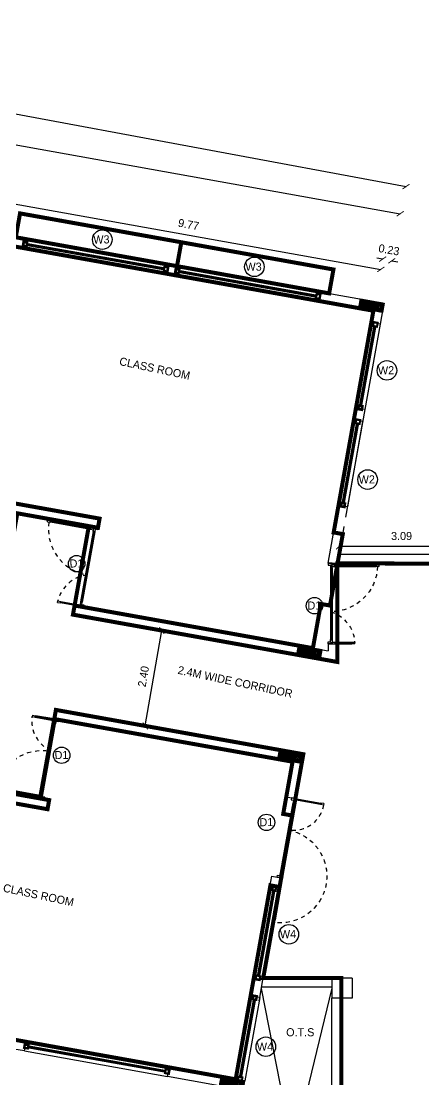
# Model space of a CAD drawing. Header units: metres. Extents: x 6101839 to 6102590, y -6659932 to -6659648.
# Drawn here: x 6102114.65 to 6102124.62, y -6659686.95 to -6659660.7 of the extents above; entities that cross this region are included whole.
import ezdxf

# ---------------------------------------------------------------- set-up
doc = ezdxf.new("R2010")
doc.units = ezdxf.units.M
doc.header["$LTSCALE"] = 500
doc.header["$MEASUREMENT"] = 0
doc.linetypes.add('DASHED2', pattern=[0.375, 0.25, -0.125])
doc.linetypes.add('HIDDEN', pattern=[0.375, 0.25, -0.125])
doc.layers.get('0').update_dxf_attribs({"linetype": 'CONTINUOUS'})
doc.layers.get('Defpoints').update_dxf_attribs({"linetype": 'CONTINUOUS'})
for name, color, linetype in [('above', 250, 'DASHED2'), ('BLK_1_FLR_0_CARPET_AREA', 10, 'CONTINUOUS'), ('BLK_1_FLR_0_CHAJJA', 6, 'CONTINUOUS'), ('COL', 2, 'CONTINUOUS'), ('DIM', 205, 'CONTINUOUS'), ('DOORTEXT', 13, 'CONTINUOUS'), ('ED', 30, 'CONTINUOUS'), ('FURN1', 252, 'CONTINUOUS'), ('FURNITURE', 252, 'CONTINUOUS'), ('FURNITURES', 252, 'CONTINUOUS'), ('HATCH', 15, 'CONTINUOUS'), ('railing', 14, 'CONTINUOUS'), ('TEXT', 4, 'CONTINUOUS'), ('W-SCH', 205, 'CONTINUOUS'), ('wall', 125, 'CONTINUOUS'), ('wall1', 125, 'CONTINUOUS'), ('WINDOWS', 252, 'CONTINUOUS')]:
    doc.layers.add(name, color=color, linetype=linetype)
doc.styles.add('RM', font='GOTHIC.TTF')
doc.styles.add('S2', font='GOTHIC.TTF')
doc.styles.add('USA TEXT', font='GOTHIC.TTF')
doc.dimstyles.new('1-100-ED', dxfattribs={"dimtxt": 0.2, "dimasz": 0.15, "dimexe": 0.18, "dimexo": 0.0625, "dimgap": 0.15, "dimtad": 1, "dimzin": 0, "dimdsep": 46, "dimtxsty": 'USA TEXT', "dimblk": 'ARCHTICK', "dimcen": 0.1, "dimse1": 1, "dimse2": 1, "dimclrd": 256, "dimclrt": 256, "dimadec": 0, "dimazin": 0, "dimtfac": 1, "dimtofl": 0, "dimtmove": 0, "dimatfit": 3, "dimldrblk": 'ARCHTICK', "dimfxl": 0.18, "dimtolj": 1, "dimtzin": 0, "dimarcsym": 0})

# ---------------------------------------------------------------- blocks, each defined once
blk = doc.blocks.new('NEWCOL')
at = {"layer": 'HATCH'}
h = blk.add_hatch(dxfattribs=at)
h.set_pattern_fill('ANSI31', color=256, scale=3, angle=270, style=0)
h.set_pattern_definition([(315, (-629970.926, -258732.088), (6.73519209, 6.73519209), [])])
h.paths.add_polyline_path([(0, 115), (-115, 115), (-115, 0), (-37.5, 0), (-37.5, 37.5), (0, 37.5)])
h.paths.add_polyline_path([(115, 115), (0, 115), (0, 37.5), (37.5, 37.5), (37.5, 0), (115, 0)])
h.paths.add_polyline_path([(115, 0), (37.5, 0), (37.5, -37.5), (0, -37.5), (0, -485), (115, -485)])
h.paths.add_polyline_path([(0, -37.5), (-37.5, -37.5), (-37.5, 0), (-115, 0), (-115, -485), (0, -485)])
at = {"layer": 'COL'}
for p, q in [((-115, 0), (115, 0)), ((0, -485), (0, 115))]:
    blk.add_line(p, q, dxfattribs=at)
for points in [[(-115, -485), (115, -485), (115, 115), (-115, 115)], [(-37.5, -37.5), (37.5, -37.5), (37.5, 37.5), (-37.5, 37.5)]]:
    blk.add_lwpolyline(points, close=True, dxfattribs=at)
blk = doc.blocks.new('_ArchTick')
at = {"color": 0, "linetype": 'ByBlock', "const_width": 0.15}
blk.add_lwpolyline([(-0.5, -0.5), (0.5, 0.5)], dxfattribs=at)
blk = doc.blocks.new('*D692')
at = {"layer": 'Defpoints', "color": 0, "transparency": 16777216}
for p in [(6102110.343, -6659685.21), (6102119.975, -6659686.849), (6102119.711, -6659688.363)]:
    blk.add_point(p, dxfattribs=at)
at = {"layer": 'ED', "lineweight": -2, "transparency": 16777216}
blk.add_line((6102110.086, -6659686.682), (6102119.711, -6659688.363), dxfattribs=at)
at = {"layer": 'ED', "lineweight": -2, "transparency": 16777216, "xscale": 0.15, "yscale": 0.15, "zscale": 0.15}
for p, rotation in [((6102110.086, -6659686.682), 170.0944968058716), ((6102119.711, -6659688.363), 350.0944968058716)]:
    blk.add_blockref('_ArchTick', p, dxfattribs=dict(at, rotation=rotation))
at = {"layer": 'ED', "transparency": 16777216, "insert": (6102114.942, -6659687.271), "char_height": 0.2, "attachment_point": 5, "rotation": 350.0945, "style": 'USA TEXT'}
blk.add_mtext('\\A1;9.77', dxfattribs=at)
blk = doc.blocks.new('*D715')
at = {"layer": 'Defpoints', "color": 0, "transparency": 16777216}
for p in [(6102123.557, -6659666.85), (6102113.393, -6659668.182), (6102123.122, -6659669.279)]:
    blk.add_point(p, dxfattribs=at)
at = {"layer": 'ED', "lineweight": -2, "transparency": 16777216}
blk.add_line((6102113.94, -6659665.127), (6102123.557, -6659666.85), dxfattribs=at)
at = {"layer": 'ED', "lineweight": -2, "transparency": 16777216, "xscale": 0.15, "yscale": 0.15, "zscale": 0.15}
for p, rotation in [((6102113.94, -6659665.127), 169.8449079145142), ((6102123.557, -6659666.85), 349.8449079145142)]:
    blk.add_blockref('_ArchTick', p, dxfattribs=dict(at, rotation=rotation))
at = {"layer": 'ED', "transparency": 16777216, "insert": (6102118.794, -6659665.738), "char_height": 0.2, "attachment_point": 5, "rotation": 349.8449, "style": 'USA TEXT'}
blk.add_mtext('\\A1;9.77', dxfattribs=at)
blk = doc.blocks.new('*D716')
at = {"layer": 'Defpoints', "color": 0, "transparency": 16777216}
for p in [(6102123.829, -6659666.638), (6102123.122, -6659669.279), (6102123.335, -6659669.395)]:
    blk.add_point(p, dxfattribs=at)
at = {"layer": 'ED', "lineweight": -2, "transparency": 16777216}
for p, q in [((6102123.602, -6659666.597), (6102123.455, -6659666.571)), ((6102123.829, -6659666.638), (6102123.976, -6659666.664))]:
    blk.add_line(p, q, dxfattribs=at)
at = {"layer": 'ED', "lineweight": -2, "transparency": 16777216, "xscale": 0.15, "yscale": 0.15, "zscale": 0.15}
for p, rotation in [((6102123.602, -6659666.597), 349.8449079145142), ((6102123.829, -6659666.638), 169.8449079145142)]:
    blk.add_blockref('_ArchTick', p, dxfattribs=dict(at, rotation=rotation))
at = {"layer": 'ED', "transparency": 16777216, "insert": (6102123.76, -6659666.366), "char_height": 0.2, "attachment_point": 5, "rotation": 349.8449, "style": 'USA TEXT'}
blk.add_mtext('\\A1;0.23', dxfattribs=at)
blk = doc.blocks.new('*D717')
at = {"layer": 'Defpoints', "color": 0, "transparency": 16777216}
for p in [(6102064.771, -6659657.44), (6102124.182, -6659664.798), (6102123.518, -6659668.369)]:
    blk.add_point(p, dxfattribs=at)
at = {"layer": 'ED', "lineweight": -2, "transparency": 16777216}
blk.add_line((6102065.435, -6659653.869), (6102124.182, -6659664.798), dxfattribs=at)
at = {"layer": 'ED', "lineweight": -2, "transparency": 16777216, "xscale": 0.15, "yscale": 0.15, "zscale": 0.15}
for p, rotation in [((6102065.435, -6659653.869), 169.4613485238483), ((6102124.182, -6659664.798), 349.4613485238483)]:
    blk.add_blockref('_ArchTick', p, dxfattribs=dict(at, rotation=rotation))
at = {"layer": 'ED', "transparency": 16777216, "insert": (6102094.855, -6659659.082), "char_height": 0.2, "attachment_point": 5, "rotation": 349.4613, "style": 'USA TEXT'}
blk.add_mtext('\\A1;59.76', dxfattribs=at)
blk = doc.blocks.new('*D723')
at = {"layer": 'Defpoints', "color": 0, "transparency": 16777216}
for p in [(6102117.882, -6659675.763), (6102118.131, -6659675.806), (6102117.472, -6659678.127)]:
    blk.add_point(p, dxfattribs=at)
at = {"layer": 'ED', "lineweight": -2, "transparency": 16777216}
blk.add_line((6102117.721, -6659678.171), (6102118.131, -6659675.806), dxfattribs=at)
at = {"layer": 'ED', "lineweight": -2, "transparency": 16777216, "xscale": 0.15, "yscale": 0.15, "zscale": 0.15}
for p, rotation in [((6102118.131, -6659675.806), 80.16725685007451), ((6102117.721, -6659678.171), 260.1672568500745)]:
    blk.add_blockref('_ArchTick', p, dxfattribs=dict(at, rotation=rotation))
at = {"layer": 'ED', "transparency": 16777216, "insert": (6102117.675, -6659676.945), "char_height": 0.2, "attachment_point": 5, "rotation": 80.1673, "style": 'USA TEXT'}
blk.add_mtext('\\A1;2.40', dxfattribs=at)
blk = doc.blocks.new('A$C607F0CF8')
at = {"layer": 'FURNITURES', "color": 233}
for p, q in [((-37, -280), (-37, -342)), ((-37, -342), (-22, -342)), ((-22, -330), (-16, -330)), ((-22, -342), (-22, -330)), ((-16, -342), (-16, -330)), ((-16, -342), (0, -342)), ((0, -342), (0, -267)), ((-37, -2180), (-37, -2118)), ((-37, -2118), (-22, -2118)), ((-22, -2118), (-22, -2130)), ((-22, -2130), (-16, -2130)), ((-16, -2118), (0, -2118)), ((-16, -2118), (-16, -2130)), ((0, -2118), (0, -2193))]:
    blk.add_line(p, q, dxfattribs=at)
at = {"layer": 'FURNITURES', "color": 250}
for p, q in [((-37, -2118), (-37, -342)), ((-22, -2118), (-22, -330)), ((-16, -2118), (-16, -330)), ((0, -2118), (0, -342))]:
    blk.add_line(p, q, dxfattribs=at)
at = {"layer": 'FURNITURES', "color": 250, "linetype": 'HIDDEN', "ltscale": 0.5}
for centre, radius, start, end in [((-285, -219), 847, 286.9835, 356.7492), ((-37, -2193), 1163, 1.8478, 90.0015)]:
    blk.add_arc(centre, radius, start, end, dxfattribs=at)
at = {"layer": 'wall', "color": 7}
for p, q in [((0, -230), (75, -230)), ((0, -230), (0, -267)), ((62, -246), (62, -252)), ((75, -246), (62, -246)), ((75, -252), (62, -252)), ((75, -230), (75, -246)), ((75, -230), (486, -230)), ((75, -246), (499, -246)), ((75, -252), (75, -267)), ((75, -252), (499, -252)), ((561, -230), (486, -230)), ((486, -230), (486, -246)), ((486, -246), (499, -246)), ((486, -252), (486, -267)), ((486, -252), (499, -252)), ((499, -246), (499, -252)), ((561, -230), (561, -267)), ((-37, -267), (0, -267)), ((-37, -267), (-37, -280)), ((75, -267), (0, -267)), ((486, -267), (75, -267)), ((561, -267), (486, -267)), ((-37, -2193), (-37, -2180)), ((-37, -2193), (0, -2193)), ((0, -2155), (75, -2155)), ((0, -2155), (0, -2193)), ((75, -2193), (0, -2193)), ((62, -2171), (62, -2177)), ((75, -2171), (62, -2171)), ((75, -2177), (62, -2177)), ((75, -2155), (75, -2171)), ((75, -2155), (1088, -2155)), ((75, -2171), (1100, -2171)), ((75, -2177), (75, -2193)), ((75, -2177), (1100, -2177)), ((1088, -2192), (75, -2193)), ((1162, -2155), (1088, -2155)), ((1088, -2155), (1088, -2171)), ((1088, -2171), (1100, -2171)), ((1088, -2177), (1088, -2192)), ((1088, -2177), (1100, -2177)), ((1162, -2192), (1088, -2192)), ((1100, -2171), (1100, -2177)), ((1162, -2155), (1162, -2192))]:
    blk.add_line(p, q, dxfattribs=at)
for points in [[(0, -267), (0, -230), (-100, -230), (-100, -280), (-37, -280)], [(0, -2193), (0, -2230), (-100, -2230), (-100, -2180), (-37, -2180)]]:
    blk.add_lwpolyline(points, dxfattribs=at)
blk = doc.blocks.new('A$C62665808')
at = {"layer": 'FURNITURES', "color": 233}
for p, q in [((512, 100), (437, 100)), ((450, 62), (512, 62)), ((500, 78), (500, 84)), ((512, 84), (500, 84)), ((512, 78), (500, 78)), ((512, 84), (512, 100)), ((512, 62), (512, 78)), ((2288, 84), (2288, 100)), ((2288, 100), (2363, 100)), ((2288, 84), (2300, 84)), ((2288, 62), (2288, 78)), ((2288, 78), (2300, 78)), ((2350, 62), (2288, 62)), ((2300, 78), (2300, 84))]:
    blk.add_line(p, q, dxfattribs=at)
at = {"layer": 'FURNITURES', "color": 250}
for p, q in [((512, 100), (2288, 100)), ((512, 84), (2300, 84)), ((512, 78), (2300, 78)), ((512, 62), (2288, 62))]:
    blk.add_line(p, q, dxfattribs=at)
at = {"layer": 'FURNITURES', "color": 250, "linetype": 'HIDDEN', "ltscale": 0.5}
for centre, radius, start, end in [((437, 62), 1163, 359.9985, 178.1522), ((2350, 62), 750, 89.1025, 179.9987)]:
    blk.add_arc(centre, radius, start, end, dxfattribs=at)
at = {"layer": 'wall', "color": 7}
for p, q in [((2362, 812), (2362, 737)), ((2399, 812), (2362, 812)), ((2399, 812), (2399, 737)), ((2377, 737), (2362, 737)), ((2362, 737), (2363, 175)), ((2378, 175), (2377, 750)), ((2384, 750), (2377, 750)), ((2377, 737), (2377, 750)), ((2384, 175), (2384, 750)), ((2384, 737), (2384, 750)), ((2399, 737), (2384, 737)), ((2400, 175), (2399, 737)), ((-725, 137), (-650, 137)), ((-725, 137), (-725, 100)), ((-725, 100), (-650, 100)), ((363, 122), (-662, 122)), ((-662, 122), (-662, 116)), ((-650, 122), (-662, 122)), ((363, 116), (-662, 116)), ((-650, 116), (-662, 116)), ((-650, 137), (-650, 122)), ((363, 137), (-650, 137)), ((-650, 116), (-650, 100)), ((-650, 100), (363, 100)), ((437, 137), (363, 137)), ((363, 137), (363, 122)), ((363, 122), (375, 122)), ((363, 116), (363, 100)), ((363, 116), (375, 116)), ((363, 100), (437, 100)), ((375, 122), (375, 116)), ((437, 137), (437, 100)), ((437, 62), (437, 100)), ((437, 62), (450, 62)), ((2363, 62), (2350, 62)), ((2378, 175), (2363, 175)), ((2363, 175), (2363, 100)), ((2363, 62), (2363, 100)), ((2400, 100), (2363, 100)), ((2378, 175), (2378, 162)), ((2384, 162), (2378, 162)), ((2400, 175), (2384, 175)), ((2384, 175), (2384, 162)), ((2400, 100), (2400, 175))]:
    blk.add_line(p, q, dxfattribs=at)
for points in [[(437, 100), (400, 100), (400, 0), (450, 0), (450, 62)], [(2363, 100), (2400, 100), (2400, 0), (2350, 0), (2350, 62)]]:
    blk.add_lwpolyline(points, dxfattribs=at)
blk = doc.blocks.new('*D887')
at = {"layer": 'Defpoints', "color": 0, "transparency": 16777216}
for p in [(6102122.526, -6659673.718), (6102122.526, -6659673.909), (6102125.616, -6659673.909)]:
    blk.add_point(p, dxfattribs=at)
at = {"layer": 'ED', "lineweight": -2, "transparency": 16777216}
blk.add_line((6102125.616, -6659673.718), (6102122.526, -6659673.718), dxfattribs=at)
at = {"layer": 'ED', "lineweight": -2, "transparency": 16777216, "xscale": 0.15, "yscale": 0.15, "zscale": 0.15, "rotation": 180}
blk.add_blockref('_ArchTick', (6102122.526, -6659673.718), dxfattribs=at)
at = {"layer": 'ED', "lineweight": -2, "transparency": 16777216, "xscale": 0.15, "yscale": 0.15, "zscale": 0.15}
blk.add_blockref('_ArchTick', (6102125.616, -6659673.718), dxfattribs=at)
at = {"layer": 'ED', "transparency": 16777216, "insert": (6102124.071, -6659673.463), "char_height": 0.2, "attachment_point": 5, "style": 'USA TEXT'}
blk.add_mtext('\\A1;3.09', dxfattribs=at)
blk = doc.blocks.new('*D1264')
at = {"layer": 'Defpoints', "color": 0, "transparency": 16777216}
for p in [(6102103.727, -6659664.123), (6102124.038, -6659665.471), (6102123.64, -6659667.69)]:
    blk.add_point(p, dxfattribs=at)
at = {"layer": 'ED', "lineweight": -2, "transparency": 16777216}
blk.add_line((6102104.125, -6659661.904), (6102124.038, -6659665.471), dxfattribs=at)
at = {"layer": 'ED', "lineweight": -2, "transparency": 16777216, "xscale": 0.15, "yscale": 0.15, "zscale": 0.15}
for p, rotation in [((6102104.125, -6659661.904), 169.8449079145141), ((6102124.038, -6659665.471), 349.8449079145141)]:
    blk.add_blockref('_ArchTick', p, dxfattribs=dict(at, rotation=rotation))
at = {"layer": 'ED', "transparency": 16777216, "insert": (6102114.126, -6659663.437), "char_height": 0.2, "attachment_point": 5, "rotation": 349.8449, "style": 'USA TEXT'}
blk.add_mtext('\\A1;20.23', dxfattribs=at)

msp = doc.modelspace()

# ---------------------------------------------------------------- linework, layer by layer
at = {"layer": 'above', "const_width": 0.1}
msp.add_lwpolyline([(6102114.51081, -6659666.05311), (6102114.6166, -6659665.46251), (6102118.61301, -6659666.17834), (6102118.50723, -6659666.76884)], dxfattribs=at)
at = {"layer": 'BLK_1_FLR_0_CARPET_AREA', "color": 15, "linetype": 'Continuous', "const_width": 0.1}
for points in [[(6102094.35636, -6659667.88869), (6102096.52204, -6659668.27646), (6102096.02866, -6659671.03087), (6102096.25505, -6659671.07142), (6102097.3371, -6659665.0341), (6102100.97851, -6659665.68634), (6102099.89709, -6659671.72378), (6102100.1235, -6659671.76434), (6102100.61683, -6659669.01006), (6102102.78032, -6659669.4109), (6102102.14742, -6659672.94276), (6102108.27981, -6659674.04119), (6102108.6583, -6659671.84349), (6102110.44479, -6659672.16349), (6102110.05161, -6659674.35855), (6102114.1563, -6659675.09378), (6102114.54948, -6659672.89871), (6102116.32128, -6659673.21608), (6102115.9281, -6659675.41114), (6102122.4815, -6659676.58498), (6102122.4815, -6659676.13864), (6102122.4815, -6659674.13862), (6102125.8457, -6659674.15071)], [(6102122.57574, -6659693.92097), (6102122.57574, -6659684.42097), (6102120.64338, -6659684.42097), (6102121.63725, -6659678.87249), (6102115.50495, -6659677.77354), (6102115.12648, -6659679.97124), (6102113.33997, -6659679.65125), (6102113.73315, -6659677.45618), (6102109.62846, -6659676.72095), (6102109.23528, -6659678.91602), (6102107.46348, -6659678.59865), (6102107.85666, -6659676.40359), (6102101.72427, -6659675.30516), (6102101.10081, -6659678.7856), (6102098.93554, -6659678.39787), (6102099.41738, -6659675.70785), (6102099.19074, -6659675.66725), (6102098.95973, -6659676.95663), (6102095.3397, -6659676.19149)]]:
    msp.add_lwpolyline(points, dxfattribs=at)
for points in [[(6102121.87464, -6659676.24262), (6102115.96865, -6659675.18475), (6102116.32128, -6659673.21608), (6102116.54767, -6659673.25663), (6102116.58823, -6659673.03023), (6102112.65088, -6659672.32498), (6102113.75639, -6659666.15306), (6102123.37332, -6659667.87616), (6102122.38888, -6659673.37334), (6102122.61527, -6659673.41389), (6102122.29763, -6659675.18564), (6102122.07123, -6659675.14509)], [(6102119.9599, -6659686.93247), (6102110.34296, -6659685.20989), (6102111.36029, -6659679.53029), (6102115.29762, -6659680.23554), (6102115.33817, -6659680.00914), (6102115.11179, -6659679.96859), (6102115.46442, -6659677.99992), (6102121.37041, -6659679.0578), (6102121.13856, -6659680.3522), (6102121.36481, -6659680.39275), (6102121.04745, -6659682.16453), (6102120.82127, -6659682.12401)]]:
    msp.add_lwpolyline(points, close=True, dxfattribs=at)
at = {"layer": 'BLK_1_FLR_0_CHAJJA', "linetype": 'Continuous', "const_width": 0.1}
msp.add_lwpolyline([(6102114.51053, -6659666.05466), (6102114.6166, -6659665.46251), (6102122.38304, -6659666.85363), (6102122.27699, -6659667.44579)], close=True, dxfattribs=at)
at = {"layer": 'DIM', "color": 251, "linetype": 'ByBlock'}
for p, q in [((6102122.34574, -6659684.42097), (6102120.64338, -6659684.42097)), ((6102122.34574, -6659684.65097), (6102120.60205, -6659684.65097)), ((6102122.34574, -6659687.42097), (6102122.34574, -6659684.92097)), ((6102122.57574, -6659687.42097), (6102122.57574, -6659684.92097))]:
    msp.add_line(p, q, dxfattribs=at)
at = {"layer": 'FURN1', "linetype": 'ByBlock'}
for p, q in [((6102118.50694, -6659666.7705), (6102122.05056, -6659667.40515)), ((6102122.01, -6659667.63163), (6102118.46638, -6659666.99697)), ((6102118.30997, -6659686.63692), (6102114.76637, -6659686.00216)), ((6102114.7258, -6659686.22863), (6102118.26939, -6659686.86339))]:
    msp.add_line(p, q, dxfattribs=at)
at = {"layer": 'FURN1', "const_width": 0.1}
for points in [[(6102114.71986, -6659666.19058), (6102114.76907, -6659666.19939), (6102114.76026, -6659666.24861), (6102114.71104, -6659666.23979)], [(6102114.72047, -6659666.19069), (6102114.76969, -6659666.1995), (6102114.76087, -6659666.24872), (6102114.71166, -6659666.2399)], [(6102118.26286, -6659666.82512), (6102118.21365, -6659666.81631), (6102118.20483, -6659666.86553), (6102118.25405, -6659666.87434)], [(6102118.26348, -6659666.82523), (6102118.21426, -6659666.81642), (6102118.20545, -6659666.86564), (6102118.25467, -6659666.87445)], [(6102118.48992, -6659666.86557), (6102118.53913, -6659666.87438), (6102118.53032, -6659666.9236), (6102118.4811, -6659666.91479)], [(6102118.49053, -6659666.86568), (6102118.53975, -6659666.8745), (6102118.53094, -6659666.92371), (6102118.48172, -6659666.9149)], [(6102122.03292, -6659667.50011), (6102121.9837, -6659667.4913), (6102121.97489, -6659667.54051), (6102122.02411, -6659667.54933)], [(6102122.03354, -6659667.50022), (6102121.98432, -6659667.4914), (6102121.9755, -6659667.54062), (6102122.02472, -6659667.54944)], [(6102123.45122, -6659668.19515), (6102123.4424, -6659668.24437), (6102123.39319, -6659668.23555), (6102123.40201, -6659668.18634)], [(6102123.45134, -6659668.19454), (6102123.44252, -6659668.24376), (6102123.3933, -6659668.23494), (6102123.40212, -6659668.18572)], [(6102123.07223, -6659670.31023), (6102123.08105, -6659670.26101), (6102123.03183, -6659670.25219), (6102123.02301, -6659670.30141)], [(6102123.07234, -6659670.30961), (6102123.08115, -6659670.26039), (6102123.03194, -6659670.25157), (6102123.02312, -6659670.30079)], [(6102123.01921, -6659670.60614), (6102123.0104, -6659670.65535), (6102122.96118, -6659670.64654), (6102122.97, -6659670.59732)], [(6102123.01933, -6659670.60552), (6102123.01051, -6659670.65474), (6102122.96129, -6659670.64592), (6102122.97011, -6659670.5967)], [(6102122.64022, -6659672.72121), (6102122.64904, -6659672.67199), (6102122.59982, -6659672.66317), (6102122.591, -6659672.71239)], [(6102122.64033, -6659672.72059), (6102122.64915, -6659672.67138), (6102122.59993, -6659672.66256), (6102122.59111, -6659672.71177)], [(6102120.93885, -6659682.18146), (6102120.93004, -6659682.23067), (6102120.88082, -6659682.22186), (6102120.88963, -6659682.17264)], [(6102120.93896, -6659682.18084), (6102120.93015, -6659682.23006), (6102120.88093, -6659682.22124), (6102120.88975, -6659682.17203)], [(6102120.53352, -6659684.44521), (6102120.54233, -6659684.39599), (6102120.49311, -6659684.38718), (6102120.4843, -6659684.4364)], [(6102120.53363, -6659684.4446), (6102120.54244, -6659684.39538), (6102120.49322, -6659684.38657), (6102120.48441, -6659684.43578)], [(6102120.46088, -6659684.88905), (6102120.45207, -6659684.93826), (6102120.40285, -6659684.92945), (6102120.41166, -6659684.88023)], [(6102120.46099, -6659684.88843), (6102120.45218, -6659684.93765), (6102120.40296, -6659684.92884), (6102120.41177, -6659684.87962)], [(6102114.74283, -6659686.13356), (6102114.79205, -6659686.14238), (6102114.80086, -6659686.09316), (6102114.75165, -6659686.08434)], [(6102114.74345, -6659686.13367), (6102114.79266, -6659686.14249), (6102114.80148, -6659686.09327), (6102114.75226, -6659686.08445)], [(6102118.28581, -6659686.76822), (6102118.23659, -6659686.7594), (6102118.24541, -6659686.71018), (6102118.29463, -6659686.719)], [(6102118.28643, -6659686.76833), (6102118.23721, -6659686.75951), (6102118.24603, -6659686.7103), (6102118.29524, -6659686.71911)], [(6102120.09081, -6659686.95595), (6102120.09962, -6659686.90673), (6102120.0504, -6659686.89792), (6102120.04159, -6659686.94713)], [(6102120.09091, -6659686.95533), (6102120.09973, -6659686.90611), (6102120.05051, -6659686.8973), (6102120.0417, -6659686.94652)]]:
    msp.add_lwpolyline(points, close=True, dxfattribs=at)
at = {"layer": 'FURNITURE', "linetype": 'ByBlock', "ltscale": 0.2}
for p, q in [((6102114.71166, -6659666.2399), (6102118.20483, -6659666.86553)), ((6102114.72047, -6659666.19069), (6102118.21426, -6659666.81642)), ((6102118.48172, -6659666.9149), (6102121.97489, -6659667.54052)), ((6102118.49053, -6659666.86568), (6102121.98432, -6659667.4914)), ((6102123.02312, -6659670.30079), (6102123.39318, -6659668.23555)), ((6102123.07234, -6659670.30961), (6102123.44252, -6659668.24376)), ((6102122.59111, -6659672.71177), (6102122.96118, -6659670.64654)), ((6102122.64033, -6659672.72059), (6102123.01051, -6659670.65474)), ((6102120.88963, -6659682.17264), (6102120.49322, -6659684.38656)), ((6102120.93885, -6659682.18146), (6102120.54233, -6659684.39599)), ((6102120.41166, -6659684.88023), (6102120.05051, -6659686.8973)), ((6102120.46088, -6659684.88905), (6102120.09962, -6659686.90673)), ((6102114.74345, -6659686.13367), (6102118.23721, -6659686.75951)), ((6102114.75226, -6659686.08445), (6102118.24541, -6659686.71018))]:
    msp.add_line(p, q, dxfattribs=at)
at = {"layer": 'FURNITURE', "color": 4, "linetype": 'ByBlock', "ltscale": 0.2}
for p, q in [((6102114.76528, -6659666.22411), (6102118.20985, -6659666.84103)), ((6102118.53534, -6659666.8991), (6102121.97991, -6659667.51602)), ((6102123.05655, -6659670.25598), (6102123.4179, -6659668.23935)), ((6102122.62454, -6659672.66697), (6102122.98589, -6659670.65033)), ((6102120.90543, -6659682.22627), (6102120.51772, -6659684.39159)), ((6102120.42746, -6659684.93386), (6102120.075, -6659686.90232)), ((6102114.79707, -6659686.11788), (6102118.24162, -6659686.7349))]:
    msp.add_line(p, q, dxfattribs=at)
at = {"layer": 'railing', "color": 252, "linetype": 'ByBlock'}
for p, q in [((6102122.34574, -6659684.67097), (6102120.14574, -6659693.69097)), ((6102120.59605, -6659684.68449), (6102122.34574, -6659693.69097))]:
    msp.add_line(p, q, dxfattribs=at)
at = {"layer": 'W-SCH'}
for centre, radius in [((6102116.65452, -6659666.11228), 0.24242), ((6102120.4245, -6659666.78775), 0.24242), ((6102123.70842, -6659669.3555), 0.24242), ((6102123.23017, -6659672.0624), 0.24242), ((6102116.01921, -6659674.1473), 0.20375), ((6102121.91427, -6659675.18991), 0.20375), ((6102115.64751, -6659678.89753), 0.20375), ((6102120.72429, -6659680.5622), 0.20375), ((6102121.27889, -6659683.3367), 0.24242), ((6102120.70802, -6659686.1251), 0.24242)]:
    msp.add_circle(centre, radius, dxfattribs=at)
at = {"layer": 'wall1', "linetype": 'ByBlock'}
for p, q in [((6102114.41213, -6659666.03704), (6102114.73694, -6659666.09522)), ((6102114.73696, -6659666.09503), (6102114.69641, -6659666.3215)), ((6102114.37156, -6659666.2635), (6102114.69638, -6659666.32168)), ((6102118.28057, -6659666.72976), (6102118.24003, -6659666.95616)), ((6102118.50694, -6659666.7705), (6102118.28059, -6659666.72969)), ((6102118.50694, -6659666.7705), (6102118.4664, -6659666.9969)), ((6102118.46638, -6659666.99697), (6102118.23997, -6659666.95651)), ((6102122.05055, -6659667.40523), (6102122.01, -6659667.63163)), ((6102122.05056, -6659667.40515), (6102123.64026, -6659667.6899)), ((6102123.3733, -6659667.87578), (6102122.01001, -6659667.63159)), ((6102123.5468, -6659668.21165), (6102123.64026, -6659667.6899)), ((6102123.32041, -6659668.17108), (6102123.3733, -6659667.87578)), ((6102123.54681, -6659668.21165), (6102123.32041, -6659668.17108)), ((6102122.25151, -6659674.13862), (6102122.94145, -6659670.28679)), ((6102122.68968, -6659672.99685), (6102123.16784, -6659670.32736)), ((6102123.16784, -6659670.32736), (6102122.94131, -6659670.28677)), ((6102123.1148, -6659670.62263), (6102122.8884, -6659670.58207)), ((6102116.54767, -6659673.25663), (6102112.63495, -6659672.55578)), ((6102116.58821, -6659673.03023), (6102112.6755, -6659672.32939)), ((6102122.73576, -6659672.73833), (6102122.5093, -6659672.69775)), ((6102116.54784, -6659673.26847), (6102116.5884, -6659673.04208)), ((6102122.61192, -6659673.43098), (6102122.64838, -6659673.22746)), ((6102122.61192, -6659673.43098), (6102122.38553, -6659673.39043)), ((6102122.52798, -6659673.90862), (6102125.61574, -6659673.90862)), ((6102122.25151, -6659674.13862), (6102125.84574, -6659674.13862)), ((6102115.96865, -6659675.18475), (6102115.9281, -6659675.41114)), ((6102115.96865, -6659675.18475), (6102122.2515, -6659676.31013)), ((6102115.9281, -6659675.41114), (6102122.4815, -6659676.58498)), ((6102122.2515, -6659676.13864), (6102122.4815, -6659676.13864)), ((6102122.2515, -6659676.13864), (6102122.2515, -6659676.31013)), ((6102122.4815, -6659676.13864), (6102122.4815, -6659676.58498)), ((6102115.4644, -6659677.99994), (6102115.50495, -6659677.77354)), ((6102115.50495, -6659677.77354), (6102121.63734, -6659678.87197)), ((6102115.4644, -6659677.99994), (6102121.37039, -6659679.05782)), ((6102121.37039, -6659679.05782), (6102121.21435, -6659679.92895)), ((6102121.63734, -6659678.87197), (6102121.44075, -6659679.96951)), ((6102115.2976, -6659680.23556), (6102111.97549, -6659679.6405)), ((6102115.33817, -6659680.00916), (6102112.01604, -6659679.4141)), ((6102115.33817, -6659680.00916), (6102115.29761, -6659680.23556)), ((6102121.21435, -6659679.92895), (6102121.44075, -6659679.96951)), ((6102120.80811, -6659682.15741), (6102120.85455, -6659681.89643)), ((6102120.85455, -6659681.89643), (6102121.08094, -6659681.93698)), ((6102121.08094, -6659681.93698), (6102121.03452, -6659682.19795)), ((6102121.03451, -6659682.19795), (6102120.80804, -6659682.1574)), ((6102120.33014, -6659684.865), (6102120.40929, -6659684.42297)), ((6102120.63555, -6659684.46348), (6102120.40259, -6659684.42177)), ((6102120.55653, -6659684.90554), (6102120.63555, -6659684.46348)), ((6102120.5566, -6659684.90556), (6102120.33014, -6659684.865)), ((6102120.54232, -6659684.98528), (6102120.5566, -6659684.90556)), ((6102114.7258, -6659686.22863), (6102114.46121, -6659686.1812)), ((6102114.76635, -6659686.00227), (6102114.50177, -6659685.95484)), ((6102114.7258, -6659686.22863), (6102114.76636, -6659686.00223)), ((6102118.26941, -6659686.86332), (6102118.30997, -6659686.63692)), ((6102119.95988, -6659686.93249), (6102118.30996, -6659686.63696)), ((6102120.14573, -6659687.19944), (6102118.26939, -6659686.86339)), ((6102119.95988, -6659686.9325), (6102119.95988, -6659686.93249)), ((6102120.18628, -6659686.97304), (6102119.95988, -6659686.9325))]:
    msp.add_line(p, q, dxfattribs=at)
at = {"layer": 'wall1', "color": 0, "linetype": 'ByBlock'}
for p, q in [((6102122.34574, -6659684.42097), (6102122.34574, -6659684.92097)), ((6102122.84574, -6659684.42097), (6102122.34574, -6659684.42097)), ((6102122.84574, -6659684.42097), (6102122.84574, -6659684.92097)), ((6102122.84574, -6659684.92097), (6102122.34574, -6659684.92097))]:
    msp.add_line(p, q, dxfattribs=at)
at = {"layer": 'WINDOWS', "linetype": 'ByBlock'}
for p, q in [((6102114.73696, -6659666.09503), (6102118.28059, -6659666.72969)), ((6102114.69642, -6659666.32143), (6102118.24005, -6659666.95609)), ((6102122.94138, -6659670.28678), (6102123.32048, -6659668.17109)), ((6102123.16777, -6659670.32734), (6102123.54688, -6659668.21166)), ((6102122.50937, -6659672.69776), (6102122.88847, -6659670.58208)), ((6102122.73576, -6659672.73833), (6102123.11487, -6659670.62264)), ((6102120.80811, -6659682.15741), (6102120.40266, -6659684.42178)), ((6102121.03451, -6659682.19795), (6102120.62906, -6659684.46232)), ((6102120.33014, -6659684.865), (6102119.95995, -6659686.93251)), ((6102120.55653, -6659684.90554), (6102120.18635, -6659686.97305))]:
    msp.add_line(p, q, dxfattribs=at)

# ---------------------------------------------------------------- block references
at = {"layer": 'COL', "yscale": 0.001, "zscale": 0.001, "rotation": 259.8449122509245}
for p, xscale in [((6102123.50678, -6659667.78286), -0.001), ((6102121.96757, -6659676.3761), 0.001), ((6102121.50377, -6659678.96541), -0.001), ((6102120.0528, -6659687.06597), 0.001)]:
    msp.add_blockref('NEWCOL', p, dxfattribs=dict(at, xscale=xscale))
at = {"layer": 'DIM', "yscale": 0.001, "zscale": 0.001}
for p, xscale, rotation in [((6102116.05835, -6659675.43447), 0.001, 169.8434517518045), ((6102122.35144, -6659676.36864), -0.001, 180.0014605008476), ((6102115.51971, -6659677.77619), -0.001, 349.8449123031032)]:
    msp.add_blockref('A$C607F0CF8', p, dxfattribs=dict(at, xscale=xscale, rotation=rotation))
at = {"layer": 'wall1', "xscale": -0.001, "yscale": 0.001, "zscale": 0.001, "rotation": 259.7594197095874}
msp.add_blockref('A$C62665808', (6102120.91674, -6659682.31384), dxfattribs=at)

# ---------------------------------------------------------------- texts
at = {"layer": 'DOORTEXT', "color": 3, "style": 'RM'}
for s, p in [('W3', (6102116.43472, -6659666.21181)), ('W3', (6102120.20469, -6659666.88728)), ('W2', (6102123.48862, -6659669.45503)), ('W2', (6102123.01037, -6659672.16193)), ('D1', (6102115.84625, -6659674.24367)), ('D1', (6102121.74131, -6659675.28628)), ('D1', (6102115.47455, -6659678.9939)), ('D1', (6102120.55133, -6659680.65857)), ('W4', (6102121.05908, -6659683.43623)), ('W4', (6102120.48821, -6659686.22463))]:
    msp.add_text(s, height=0.2, rotation=0.815488, dxfattribs=at).set_placement(p)
at = {"layer": 'TEXT', "color": 7, "style": 'S2'}
for s, p in [('CLASS ROOM', (6102117.06277, -6659669.21934)), ('2.4M WIDE CORRIDOR', (6102118.51128, -6659676.87444)), ('CLASS ROOM', (6102114.18231, -6659682.27616))]:
    msp.add_text(s, height=0.2, rotation=348.06554, dxfattribs=at).set_placement(p)
msp.add_text('O.T.S', height=0.2, dxfattribs=at).set_placement((6102121.21153, -6659685.86548))

# ---------------------------------------------------------------- dimensions: what is measured, and where the dimension line sits
at = {"layer": 'ED'}
for p1, p2, distance, picture, middle in [((6102064.7705, -6659657.43979), (6102123.51762, -6659668.36892), 3.63244, '*D717', (6102094.85507, -6659659.08246)), ((6102125.61574, -6659673.90862), (6102122.52637, -6659673.90862), -0.19101, '*D887', (6102124.07106, -6659673.46258)), ((6102117.47194, -6659678.12732), (6102117.8818, -6659675.76253), -0.25292, '*D723', (6102117.67479, -6659676.94456))]:
    dim = msp.add_aligned_dim(p1=p1, p2=p2, distance=distance, dimstyle='1-100-ED', dxfattribs=at)
    dim.commit()
    dim.dimension.update_dxf_attribs({"geometry": picture, "text_midpoint": middle})
for base, p1, p2, angle, picture, middle in [((6102124.03767, -6659665.47124), (6102103.72718, -6659664.12316), (6102123.64026, -6659667.6899), 169.844908, '*D1264', (6102114.1261, -6659663.4368)), ((6102123.55705, -6659666.84994), (6102113.39291, -6659668.18231), (6102123.12198, -6659669.27887), 349.844908, '*D715', (6102118.79354, -6659665.73761)), ((6102119.71051, -6659688.36307), (6102110.34294, -6659685.20991), (6102119.97498, -6659686.84856), 170.094497, '*D692', (6102114.94203, -6659687.27147))]:
    dim = msp.add_linear_dim(base=base, p1=p1, p2=p2, angle=angle, dimstyle='1-100-ED', dxfattribs=at)
    dim.commit()
    dim.dimension.update_dxf_attribs({"geometry": picture, "text_midpoint": middle})
dim = msp.add_linear_dim(base=(6102123.82872, -6659666.63768), p1=(6102123.12198, -6659669.27887), p2=(6102123.33485, -6659669.39489), angle=349.844908, dimstyle='1-100-ED', dxfattribs=at)
dim.commit()
dim.dimension.update_dxf_attribs({"geometry": '*D716', "text_midpoint": (6102123.71553, -6659666.61741), "dimtype": 160})

doc.saveas('drawing.dxf')
